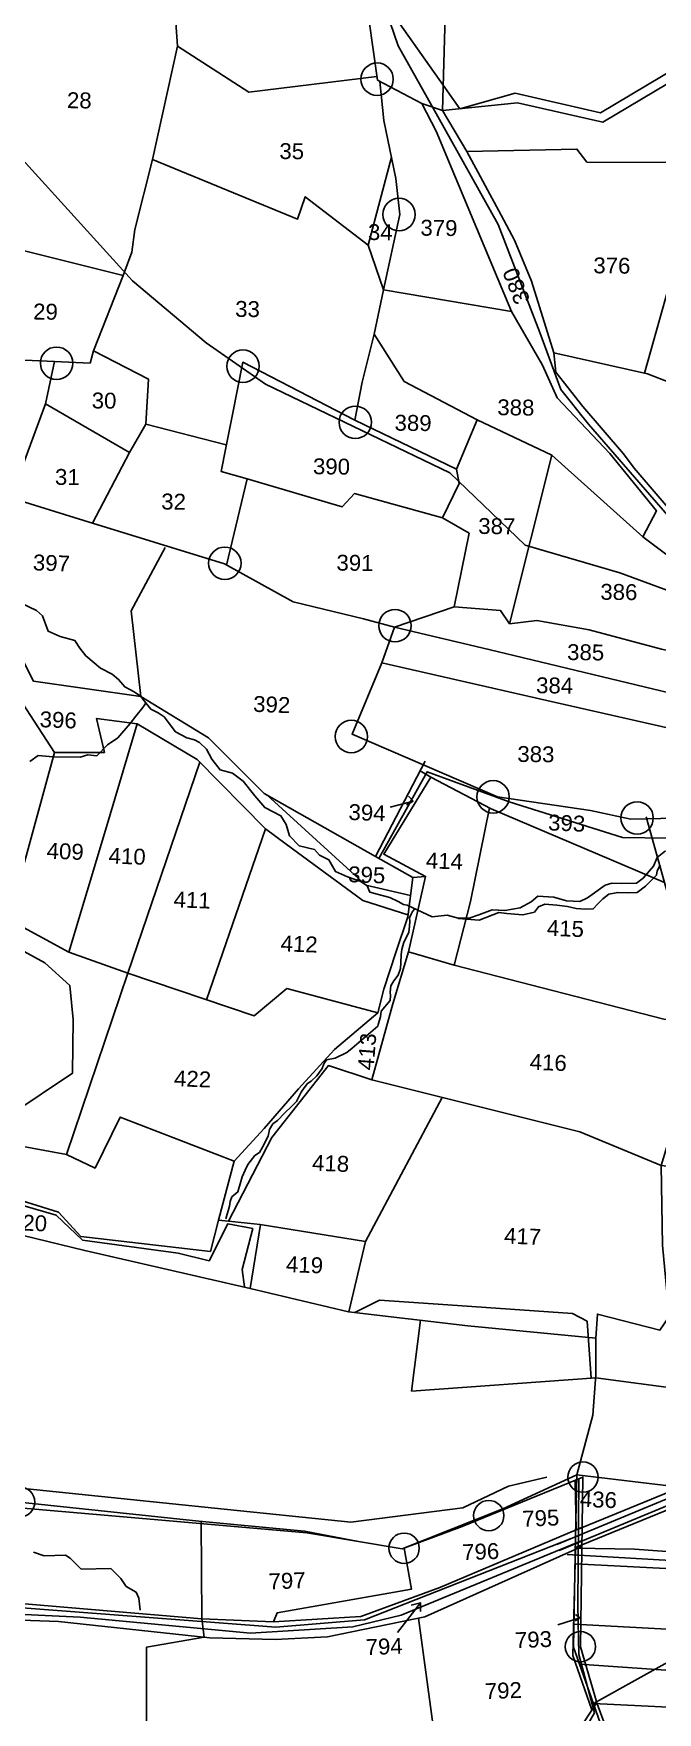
# Model space of a CAD drawing. Header units: inches. Extents: x 207447 to 213485, y 1587092 to 1593817.
# Drawn here: x 209802 to 210391, y 1589916 to 1591500 of the extents above; entities that cross this region are included whole.
import ezdxf

# ---------------------------------------------------------------- set-up
doc = ezdxf.new("R2010")
doc.units = ezdxf.units.IN
doc.header["$LTSCALE"] = 15
doc.header["$MEASUREMENT"] = 0
for name, color, linetype in [('BOUNDRY STONES', 240, 'Continuous'), ('PLOTS', 7, 'Continuous'), ('PLOTS NO', 7, 'Continuous'), ('ROADS', 1, 'Continuous'), ('STREAMS', 4, 'Continuous')]:
    doc.layers.add(name, color=color, linetype=linetype)
doc.styles.get("Standard").update_dxf_attribs({"font": 'arial.ttf'})

msp = doc.modelspace()

# ---------------------------------------------------------------- linework, layer by layer
at = {"layer": 'BOUNDRY STONES', "color": 1}
for centre in [(210126.2, 1591456.5), (210146.9, 1591328.8), (209823.7, 1591188.5), (209999.6, 1591185.7), (210105.6, 1591132.8), (209982.5, 1590999.8), (210143.1, 1590940.9), (210101.9, 1590836.3), (210235.7, 1590779.4), (210371.6, 1590759.5)]:
    msp.add_circle(centre, 15.3, dxfattribs=at)
at = {"layer": 'BOUNDRY STONES'}
for centre in [(210320.5, 1590137.6), (209788.8, 1590114.1), (210231.6, 1590101.3), (210151.7, 1590070.5), (210318.1, 1589977.6)]:
    msp.add_circle(centre, 14.3, dxfattribs=at)
at = {"layer": 'PLOTS'}
for points in [[(210198.6, 1591843.1), (210191.6, 1591634.9), (210191.1, 1591539), (210188, 1591427)], [(209937.9, 1591487.8), (209934.1, 1591541.7), (209879, 1591587.4), (209893.7, 1591647), (209917.3, 1591742.8), (209940.6, 1591735.2), (209967.5, 1591716.8), (209987.4, 1591714.7), (210021.1, 1591688.8), (210035.6, 1591661.8), (210065.9, 1591641.4), (210106.8, 1591594.7)], [(210423.5, 1591162.3), (210381.3, 1591178.5), (210293, 1591198.4), (210271.9, 1591266), (210255.9, 1591304.5), (210243.3, 1591328.2), (210211, 1591388.4), (210188, 1591427), (210168.5, 1591433.6), (210126.6, 1591455.6), (210110.1, 1591571.5)], [(210470.8, 1591508.8), (210437.6, 1591475.8), (210412.3, 1591459.4), (210339.3, 1591416), (210258.7, 1591434.1), (210188, 1591427)], [(209914.2, 1591380.7), (209937.9, 1591487.8), (210005.2, 1591444.1), (210126.1, 1591459.1)], [(210128.9, 1591454.4), (210132.7, 1591417.6), (210143.8, 1591362.7), (210147.8, 1591328.9), (210132.3, 1591257.9), (210123.5, 1591215.9), (210112.2, 1591170.5), (210105.1, 1591134.7), (210201.1, 1591088.6), (210220.5, 1591135.1), (210291.1, 1591101.9), (210377, 1591024.8)], [(210211, 1591388.4), (210314.8, 1591390.6), (210324.2, 1591378.3), (210435.3, 1591377.8), (210514.4, 1591360.2), (210531.8, 1591432.4), (210561.5, 1591435.5), (210567.3, 1591458.9)], [(210517.4, 1590917.2), (210505.8, 1590929.2), (210497.1, 1590938.2), (210436.6, 1590980), (210377, 1591024.8), (210389.8, 1591049.4), (210345.9, 1591103.4), (210296.3, 1591155.8), (210282.4, 1591186.6), (210253.1, 1591237.4), (210220.1, 1591316.2), (210181.8, 1591407.6), (210168.5, 1591433.6)], [(210117.8, 1591300), (210058.4, 1591345.5), (210051.2, 1591324.5), (209914.2, 1591380.7), (209897.5, 1591314.7), (209894.6, 1591293.4), (209886.4, 1591271.4)], [(210253.1, 1591237.4), (210132.3, 1591257.9), (210117.8, 1591300), (210139.7, 1591382.9)], [(210378.5, 1591179.1), (210418.1, 1591319.9), (210435.3, 1591377.8)], [(209858.5, 1591200.2), (209886.4, 1591271.4), (209759.2, 1591303), (209729.7, 1591194.1)], [(210220.5, 1591135.1), (210151.8, 1591171.3), (210123.5, 1591215.9)], [(209821.7, 1591190.2), (209855.3, 1591188.7), (209858.5, 1591200.2), (209910.4, 1591173.5), (209907.9, 1591131)], [(210293, 1591198.4), (210294.9, 1591180), (210320.4, 1591147.6), (210358.6, 1591103.1), (210368.9, 1591089.4), (210406.6, 1591045.5), (210447.2, 1590999.1), (210483.2, 1590969.3), (210527.8, 1590935.8), (210549.3, 1590923.8), (210608, 1590889.4), (210659.5, 1590879.8), (210723.5, 1590866.7), (210719.6, 1590936.5), (210740.1, 1590965.8), (210749.1, 1591022), (210754.7, 1591056.2), (210799.9, 1591128), (210824.5, 1591140.1)], [(210408.2, 1590759.3), (210365.6, 1590758.5), (210327.6, 1590766.4), (210239.8, 1590779.3), (210102.6, 1590838.5), (210130.8, 1590905.7), (210142.6, 1590939.6), (210113.4, 1590947.4), (210047, 1590963.4), (209982.1, 1590999.1), (209849.4, 1591040.1), (209780.5, 1591061.4), (209813.2, 1591150.3), (209821.7, 1591190.2), (209729.7, 1591194.1)], [(210003.5, 1591079.3), (209978.9, 1591086.4), (209983.3, 1591108.8), (209989.6, 1591140.1), (209999.4, 1591189.5), (210105.1, 1591134.7)], [(209813.2, 1591150.3), (209892.6, 1591104.4)], [(209983.9, 1591111.4), (209907.9, 1591131), (209892.6, 1591104.4), (209857.5, 1591037.6)], [(209697.3, 1591114.3), (209727.8, 1591081.8), (209773.9, 1591002.9), (209790.3, 1590974.9), (209780.3, 1590931.6), (209801.8, 1590888.6), (209903.1, 1590874.1), (209894.2, 1590955), (209926.3, 1591014.7)], [(210155.3, 1590668.1), (210112.8, 1590681.6), (210040.3, 1590734.9), (210020.8, 1590749.3), (209956.4, 1590814.5), (209899.9, 1590848.4), (209861.3, 1590853.3), (209868.9, 1590821.4), (209821.7, 1590821.3), (209772.4, 1590897.4), (209769.2, 1590970.5), (209741.5, 1591025.1), (209714.3, 1591072.4), (209689.3, 1591091.1)], [(210199, 1590958.6), (210213.1, 1591028.1), (210187.8, 1591042.6), (210203.5, 1591075.1), (210201.1, 1591088.6)], [(210291.1, 1591101.9), (210251.2, 1590942.6)], [(210187.8, 1591042.6), (210104.9, 1591065.6), (210093.1, 1591052.9), (210003.5, 1591079.3), (209984.2, 1590997.9)], [(210435.9, 1590869.4), (210231.8, 1590918.5), (210142.6, 1590939.6), (210199, 1590958.6), (210242.7, 1590955.2), (210251.2, 1590942.6), (210276.9, 1590945.8), (210326.2, 1590936.9), (210394.7, 1590918.8), (210449, 1590907.1)], [(210130.8, 1590905.7), (210286.5, 1590870.3), (210425.2, 1590838.7)], [(209903.1, 1590874.1), (209967.2, 1590835.1), (210019.7, 1590782.6), (210124.7, 1590723.1), (210171.6, 1590813)], [(209899.9, 1590848.4), (209869.8, 1590748.1), (209835.4, 1590632.9), (209778.7, 1590663.7)], [(209727.4, 1590724.7), (209720.9, 1590681.5), (209778.7, 1590663.7), (209821.7, 1590821.3)], [(209958.8, 1590812.1), (209891, 1590613), (209833.2, 1590441.9), (209759.3, 1590455.6), (209758.4, 1590480.4), (209645.4, 1590551.4)], [(210124.7, 1590723.1), (210159.8, 1590703.2), (210172, 1590704.4), (210132.5, 1590725.2), (210176.9, 1590797.9), (210166.9, 1590804)], [(210176.9, 1590797.9), (210233.9, 1590768), (210397.6, 1590698.5), (210380.2, 1590760.4)], [(210022.3, 1590781.1), (210115.6, 1590696.1), (210157.7, 1590686.2)], [(210160.2, 1590775.4), (210138.4, 1590769.7)], [(210153.9, 1590771.8), (210160.2, 1590775.4), (210155.8, 1590780)], [(210397.6, 1590698.5), (210427.7, 1590592.7), (210432.7, 1590567.7), (210396.8, 1590569.8), (210199, 1590620.5), (210214.5, 1590680.8), (210232.2, 1590768.9)], [(209965.1, 1590588), (210020.8, 1590749.3)], [(210121.1, 1590512.5), (210190.4, 1590495.1), (210317.5, 1590463.2), (210394.3, 1590431.6), (210491.7, 1590421.3), (210938.6, 1590375.1), (210936.8, 1590496.9), (210936.2, 1590528.3), (210932.1, 1590536.6), (210908.2, 1590544.4), (210888.8, 1590552), (210851, 1590599.6), (210821.8, 1590650.7), (210754, 1590696.9), (210719.3, 1590736.7)], [(210159.8, 1590703.2), (210155.1, 1590666.2), (210144, 1590632.7), (210132.5, 1590597.9), (210126.9, 1590575.5), (210086.1, 1590540.9), (210051.9, 1590504), (210019.7, 1590466.4), (209991.2, 1590435.7), (209976.6, 1590380.1), (209968.9, 1590350.6), (209846.7, 1590364.5), (209825.6, 1590387.5), (209651.8, 1590441.8)], [(210199, 1590620.5), (210155.8, 1590633.3), (210172, 1590704.4)], [(209835.4, 1590632.9), (209891, 1590613), (210010.3, 1590572.8), (210040.9, 1590598.7), (210126.9, 1590575.5)], [(209976.6, 1590380.1), (209986.1, 1590379.1), (210027, 1590458), (210080.2, 1590525.8), (210121.1, 1590512.5), (210141.2, 1590584), (210155.8, 1590633.3)], [(209626.3, 1590405.8), (209850.3, 1590351.3), (210006.5, 1590315.7), (210099.1, 1590293.6), (210211.9, 1590280.4), (210332.5, 1590268.7), (210334.1, 1590291.4), (210393.1, 1590276.3), (210401.8, 1590289), (210395.7, 1590356.3), (210394.3, 1590431.6), (210410.2, 1590484.5), (210432.7, 1590567.7)], [(210115.3, 1590359.9), (210187.6, 1590495.8)], [(209833.2, 1590441.9), (209860.1, 1590429.2), (209883.6, 1590477.1), (209991.2, 1590435.7)], [(209986.1, 1590379.1), (210015.9, 1590375.9), (210115.3, 1590359.9), (210099.5, 1590293.5)], [(210006.5, 1590315.7), (210016.2, 1590375.9)], [(210937.5, 1590348.7), (210803, 1590293.9), (210647.1, 1590225.8), (210571.3, 1590195.2), (210416.5, 1590129.8), (210313.7, 1590087.5)], [(210313.4, 1590071.3), (210432.8, 1590120), (210521.2, 1590156.1), (210645.4, 1590207.4), (210760, 1590255.1), (210861.4, 1590297.3), (210956.5, 1590334.2)], [(210167.1, 1590285.6), (210158.7, 1590218.8), (210332.5, 1590231.3), (210453.3, 1590215.2), (210597.9, 1590206)], [(210332.5, 1590268.7), (210332.7, 1590234), (210329.9, 1590196.1), (210314.7, 1590139.9), (210412, 1590128)], [(210351.5, 1589863.5), (210330.4, 1589923.7), (210311.6, 1589977.2), (210313.6, 1590081.7), (210314.7, 1590139.9), (210245, 1590107.8), (210149.9, 1590069.9), (210059.9, 1590084.9), (209894.1, 1590099.4), (209762.9, 1590110.8)], [(209788.8, 1590114.1), (209958, 1590096), (210057.8, 1590086.7), (210108.8, 1590077), (210150, 1590069.9), (210206.5, 1590091.1), (210320.5, 1590137.6), (210318.1, 1589977.6), (210334, 1589923.6), (210357.7, 1589859.3)], [(209960.9, 1590004), (209834.2, 1590014.5), (209737.6, 1590022.6), (209601, 1590026.6), (209441.1, 1590031.4), (209457, 1590129.5)], [(210313, 1590134.5), (210314.1, 1590087.9), (210319.8, 1590090.3)], [(208550.5, 1590100.7), (208673.3, 1590111.3), (208727.9, 1590112.5), (208901.9, 1590062.1), (209008, 1590032.7), (209055.2, 1590021.9), (209065.7, 1590020.1), (209091.2, 1590028.6), (209111.2, 1590024.7), (209231.6, 1590016.2), (209353.5, 1590011.8), (209622.4, 1590008.5), (209825.5, 1590001.4), (209968.2, 1589986.1), (210030, 1589984.3), (210079.3, 1589986.9), (210171.4, 1590005.9), (210319.5, 1590072.2)], [(210028.4, 1590001.1), (209960.9, 1590004), (209960.2, 1590095.8)], [(210807.1, 1590095.6), (210798.3, 1590049.7), (210774.6, 1590040.1), (210581.9, 1590054.2), (210369, 1590069.7), (210313.4, 1590070.7)], [(210314.1, 1590087.9), (210185.3, 1590033.6), (210110.9, 1590006.2), (210028.4, 1590001.1), (210031.9, 1590009.7), (210158.8, 1590031.9), (210151.7, 1590070.5)], [(210329, 1589918), (210311, 1589969.3), (210313.3, 1590069.4)], [(210313.1, 1590055.9), (210533.5, 1590044.4), (210670.3, 1590037.2), (210773, 1590029.8), (210773.8, 1590040.2)], [(210773, 1590029.8), (210758.5, 1589970.2), (210622.3, 1589976.9), (210417.2, 1589993.1), (210312.1, 1589998.8)], [(209825.6, 1589689.4), (209919.7, 1589688.7), (209938.8, 1589751.5), (209900.9, 1589771.4), (209909, 1589832), (209908.5, 1589977.1), (209962.9, 1589986.7), (209960.9, 1590004)], [(210165.4, 1590004.6), (210186.2, 1589849.4), (210189.4, 1589822.4)], [(210317.3, 1589961), (210634.2, 1589939.2), (210757.6, 1589930.7), (210758.5, 1589970.2)], [(209991, 1589707.7), (210095.3, 1589778.5), (210126.9, 1589793.2), (210189.4, 1589822.4), (210296.7, 1589869.1), (210328.1, 1589916.7), (210333.5, 1589924.9)], [(210596.1, 1589911.3), (210446.3, 1589918.5), (210330.3, 1589924)]]:
    msp.add_lwpolyline(points, dxfattribs=at)
at = {"layer": 'PLOTS NO'}
for points in [[(210167.1, 1590019.1), (210145.5, 1589991.1)], [(210158.4, 1590016.7), (210167.1, 1590019.1), (210167.2, 1590010.8)], [(210317.6, 1590004.8), (210296.8, 1589998.3)], [(210313.2, 1590002.1), (210317.6, 1590004.8), (210313.4, 1590007.9)]]:
    msp.add_lwpolyline(points, dxfattribs=at)
at = {"layer": 'ROADS', "color": 1}
for points in [[(210520.5, 1590934.9), (210465.4, 1590950.3), (210355.2, 1590990.7), (210266, 1591016.9), (210194.7, 1591085), (210021, 1591168.6), (209965, 1591207.9), (209895.2, 1591266.1), (209766.8, 1591407.8), (209666.2, 1591483.9), (209528.4, 1591584.5), (209446, 1591671.4), (209365.6, 1591756.2), (209319.8, 1591824.7), (209240.4, 1591906.8), (209172.2, 1591941), (209148.5, 1591949.2)], [(209976.8, 1591832.8), (210002.2, 1591837.4), (210053, 1591823.5), (210225.8, 1591839.9), (210330.1, 1591849.8), (210388.8, 1591837.5), (210549.6, 1591819.5), (210632, 1591783.3), (210654.1, 1591708), (210658.7, 1591681.6), (210651.7, 1591658.7), (210625.1, 1591633.6), (210516.5, 1591563.8), (210439, 1591485.4), (210337.2, 1591424.7), (210256.6, 1591443.2), (210204.3, 1591428.6), (210192.3, 1591445.4), (210144, 1591514.2), (210122.3, 1591579.9), (210085.1, 1591662.1), (210010.3, 1591725.7), (209976.8, 1591832.8)], [(210723.6, 1590733.1), (210671, 1590852.1), (210617.9, 1590876.2), (210532.5, 1590926.3), (210495.5, 1590952.8), (210427.8, 1591013.7), (210383.6, 1591064.5), (210325.6, 1591131.1), (210299.6, 1591163.7), (210279.8, 1591217.6), (210240.6, 1591319.4), (210183.4, 1591421.4), (210146, 1591487.9), (210116, 1591576.4)]]:
    msp.add_lwpolyline(points, dxfattribs=at)
at = {"layer": 'ROADS'}
for points in [[(209659.2, 1590430.7), (209686.9, 1590442.4), (209778.6, 1590478.5), (209838.7, 1590518.7), (209839.4, 1590569.4), (209836.1, 1590601.3), (209812.6, 1590622.7), (209727.5, 1590669.3), (209705.7, 1590702.1), (209638.7, 1590757), (209572.8, 1590789), (209541.6, 1590786.7), (209482.4, 1590843.7), (209438.2, 1590917.7), (209403.3, 1590976.1), (209322.6, 1591153.1), (209296.8, 1591200.9), (209257.9, 1591263.9), (209252.8, 1591289.2)], [(210127.8, 1590721.3), (210173.5, 1590803.1), (210250.9, 1590774.6), (210357.8, 1590741.2), (210400.2, 1590740.4)], [(209066.3, 1590733), (209121.9, 1590699.1), (209157.4, 1590670.4), (209171.5, 1590646.3), (209172.6, 1590625.9), (209191.1, 1590575.6), (209292.6, 1590528.9), (209341.4, 1590509.5), (209429.9, 1590457.9), (209519.8, 1590416.5), (209619, 1590390.3), (209659.2, 1590430.7), (209726.5, 1590412.7), (209823.4, 1590384.7), (209848.2, 1590361), (209938.3, 1590348.9), (209967.6, 1590341.5), (209985.3, 1590376.4), (210008.9, 1590372.1), (209998.9, 1590333.5), (210000.9, 1590317)], [(210286.4, 1590137.6), (210250.1, 1590129.2), (210207, 1590108.6), (210101.4, 1590095.1), (209972.6, 1590108.4), (209716.2, 1590134.8), (209472.7, 1590142.3), (209409.7, 1590165.2), (209326.9, 1590242.9), (209145.7, 1590299.6), (209015.4, 1590265.4), (208965.7, 1590276.8), (208878.5, 1590260.1), (208709, 1590281.2), (208573.9, 1590329.9), (208482.1, 1590389.7), (208335.5, 1590474.4), (208220, 1590501.5), (208034.3, 1590628.8), (207913.8, 1590701.4)], [(210295.7, 1590074), (210467.2, 1590145.2), (210629.6, 1590212.6), (210768.9, 1590270.5), (210952.7, 1590346.3)], [(210298.1, 1590068.3), (210469.6, 1590139.5), (210632, 1590206.9), (210771.3, 1590264.7), (210955, 1590340.6)], [(210105.2, 1590292.9), (210128.4, 1590304.5), (210193, 1590300.1), (210310.7, 1590291.9), (210324.4, 1590284.6), (210328.3, 1590231)], [(210319.6, 1590077.7), (210148.9, 1590007.3), (210103.4, 1589996.4), (210006.7, 1589990.3), (209846, 1590005.3), (209674.6, 1590013.7), (209428.9, 1590018), (209212.4, 1590026.2), (209062.8, 1590032), (208995.4, 1590043.6), (208815.9, 1590094.8), (208723.5, 1590118.6), (208674.1, 1590121), (208577.9, 1590110.5), (208375.6, 1590084.6), (208215.3, 1590069.1), (208153.3, 1590066.6), (208100.8, 1590072.2), (208000.8, 1590098.9), (207953.5, 1590116.3), (207828, 1590181.4), (207745.3, 1590223.6)], [(207752.2, 1590228.7), (207899.6, 1590149.2), (207979.4, 1590112.1), (208082.4, 1590081.6), (208144.6, 1590070.7), (208269.2, 1590077.7), (208422.6, 1590095.9), (208571.2, 1590116.2), (208666.4, 1590126.3), (208725.2, 1590123.5), (208752.9, 1590118.6), (208838.6, 1590094.3), (208942.7, 1590066.6), (208996.8, 1590048.4), (209040.2, 1590039.4), (209186.8, 1590032.9), (209367.7, 1590027.1), (209572.6, 1590020.5), (209745.7, 1590017.7), (209977.3, 1590000.1), (210030.5, 1589996), (210114.4, 1590002.8), (210319.7, 1590083.8)], [(210316.7, 1590136), (210315.8, 1590016.8), (210316.5, 1589970.1), (210331.4, 1589915.1), (210306.9, 1589872.8), (210288.2, 1589860.2), (210196.4, 1589821.6), (210117.9, 1589784.1), (210048.8, 1589742.9), (209994.2, 1589702.7), (209963.1, 1589687.6), (209920.3, 1589682), (209787.9, 1589678.6), (209734.1, 1589681.9), (209628.7, 1589698.2), (209603.9, 1589645)], [(210893.9, 1590080.1), (210791.2, 1590039.4), (210767.5, 1590034.8), (210680.7, 1590042.8), (210305.6, 1590064.6)], [(210330.3, 1589924), (210467.4, 1590000.1), (210622.8, 1590057.4)]]:
    msp.add_lwpolyline(points, dxfattribs=at)
at = {"layer": 'STREAMS'}
for points in [[(209790.4, 1590962.2), (209804.8, 1590955.1), (209810.5, 1590950.3), (209815.8, 1590935.6), (209827.1, 1590930.8), (209841, 1590926.9), (209845.8, 1590919.8), (209851.3, 1590912.3), (209865, 1590900.7), (209876.1, 1590895), (209882.2, 1590890.2), (209888, 1590883.1), (209897, 1590878.5), (209902.9, 1590874.5), (209907.7, 1590868.5), (209912.7, 1590862.2), (209919.7, 1590858.8), (209925.2, 1590855), (209935.9, 1590840.9), (209946.5, 1590835), (209954, 1590833.1), (209958.5, 1590830.6), (209965.2, 1590824.5), (209970.3, 1590815.1), (209978, 1590804.9), (209989.7, 1590801.7), (209999.7, 1590794.3), (210010.9, 1590780.5), (210020.1, 1590769.3), (210035.5, 1590761.5), (210040.4, 1590753.2), (210043.4, 1590742.5), (210052.7, 1590733.1), (210067.2, 1590729.6), (210071.8, 1590724.4), (210080.7, 1590720.1), (210087, 1590708.9), (210098.3, 1590703.8), (210111, 1590699.6), (210116.7, 1590695.4), (210119.4, 1590689.4), (210126.2, 1590687.7), (210138.2, 1590684.5), (210146.1, 1590680.6), (210151, 1590677.7), (210154.5, 1590677.1), (210178.1, 1590666.1), (210192.4, 1590667.8), (210202.6, 1590665.1), (210213.1, 1590664.9), (210222.2, 1590668.1), (210234.8, 1590672.8), (210246.7, 1590672.2), (210261.3, 1590674.7), (210271.7, 1590680.2), (210278, 1590685.8), (210293.1, 1590684.8), (210305.1, 1590681.4), (210317.6, 1590680.8), (210324.8, 1590684), (210341.3, 1590696.2), (210347.6, 1590698), (210356.8, 1590697.7), (210370.9, 1590698.1), (210377.4, 1590702.7), (210387, 1590714.1), (210390.5, 1590722.1), (210398.5, 1590728.4)], [(209798.4, 1590812.8), (209806.3, 1590818.3), (209820.2, 1590817), (209845.9, 1590816.7), (209853.2, 1590819), (209861.6, 1590818), (209871.6, 1590828.5), (209881.6, 1590835.1), (209893, 1590848.6), (209898.6, 1590855.5), (209905, 1590863.8), (209908.2, 1590868.3)], [(210393.5, 1590714.9), (210390.4, 1590709.6), (210390, 1590705.6), (210379.6, 1590695.1), (210371.6, 1590689.1), (210362.5, 1590689), (210353.4, 1590689.2), (210344.9, 1590687.6), (210339.3, 1590683.2), (210334.7, 1590678.7), (210330.2, 1590673.6), (210322.8, 1590673.3), (210314, 1590674.1), (210305.9, 1590676.1), (210295.8, 1590677.3), (210284.4, 1590678), (210278.4, 1590675.7), (210274.6, 1590670.6), (210263.8, 1590668), (210248.8, 1590669.2), (210241.1, 1590670.4), (210222.6, 1590662.9), (210202.6, 1590664.5)], [(210161.7, 1590673.8), (210159.6, 1590671.2), (210158.2, 1590668.6), (210156.7, 1590665.4), (210157.1, 1590662.2), (210156.8, 1590657.5), (210156, 1590651.8), (210154.6, 1590648.3), (210151.3, 1590642.4), (210149.5, 1590635.4), (210149, 1590630.8), (210148.6, 1590622.8), (210148.2, 1590617.4), (210146.2, 1590611.3), (210142, 1590605.9), (210139.2, 1590601), (210138.4, 1590595.1), (210138.8, 1590591.9), (210138.5, 1590587.4), (210130.1, 1590577.2), (210129.4, 1590571.8), (210127.1, 1590564.5), (210126.8, 1590562.9), (210102.6, 1590542.3), (210097.7, 1590538.2), (210086.7, 1590532.8), (210078.6, 1590531.2), (210075.8, 1590527.4), (210074.2, 1590523.2), (210069.4, 1590516.2), (210063.9, 1590511.2), (210060.4, 1590509.1), (210057.5, 1590505), (210054.6, 1590500.7), (210052.2, 1590496.4), (210050, 1590491.9), (210045.4, 1590487.1), (210039, 1590481.4), (210032.1, 1590474.1), (210027.8, 1590470.8), (210024.6, 1590465.7), (210023.3, 1590459.2), (210018.2, 1590449), (210015.1, 1590443.9), (210010.8, 1590440.9), (210004.3, 1590432.4), (210001.8, 1590427.1), (209998.8, 1590420.8), (209997.7, 1590416.6), (209994.8, 1590406.7), (209989.2, 1590401.9), (209987.4, 1590397.7), (209986.8, 1590393.1), (209983.5, 1590381.4)], [(209801.9, 1590066.7), (209812, 1590063.2), (209832, 1590063.8), (209836.4, 1590061), (209847, 1590050.9), (209874.8, 1590051.4), (209884.4, 1590042), (209889.4, 1590034.4), (209898.7, 1590028.9), (209901.2, 1590023.3), (209902.7, 1590012)]]:
    msp.add_lwpolyline(points, dxfattribs=at)

# ---------------------------------------------------------------- texts
at = {"layer": 'PLOTS'}
for s, rotation, p in [('28', 359.2784, (209833.4, 1591429.2)), ('35', 359.2784, (210033.9, 1591381.2)), ('379', 359.2784, (210167, 1591308.9)), ('34', 359.2784, (210117.5, 1591304.8)), ('380', 111.4635, (210270.9, 1591247.8)), ('376', 359.2784, (210330.2, 1591273.4)), ('29', 359.2784, (209801.5, 1591229.8)), ('33', 359.2784, (209992.2, 1591232.3)), ('30', 359.2784, (209856.8, 1591145.9)), ('388', 359.2784, (210239.6, 1591139.5)), ('389', 359.2784, (210142.6, 1591124.9)), ('31', 359.2784, (209822.1, 1591073.8)), ('390', 359.2784, (210065.6, 1591083.8)), ('32', 359.2784, (209922.4, 1591050.6)), ('387', 359.2784, (210221.6, 1591027.5)), ('397', 357.7568, (209801.1, 1590993.2)), ('391', 359.2784, (210087.8, 1590992.9)), ('386', 359.2784, (210336.8, 1590965.4)), ('385', 359.2784, (210305.5, 1590908.5)), ('384', 359.2784, (210276.2, 1590877.2)), ('392', 357.7568, (210009, 1590859.7)), ('396', 357.7568, (209807.5, 1590845.2)), ('383', 359.2784, (210258.5, 1590812.4)), ('394', 357.7568, (210099, 1590757.7)), ('393', 357.7568, (210287.4, 1590747.8)), ('409', 357.7568, (209814.1, 1590721.2)), ('410', 357.7568, (209872.6, 1590716.6)), ('414', 357.7568, (210172, 1590712.1)), ('395', 357.7568, (210098.7, 1590699)), ('411', 357.7568, (209933.9, 1590675.3)), ('415', 357.7568, (210286.2, 1590648.4)), ('412', 357.7568, (210034.9, 1590633.8)), ('413', 85.4638, (210122.8, 1590521)), ('416', 357.7568, (210270, 1590522)), ('422', 357.7568, (209934.3, 1590506.5)), ('418', 357.7568, (210064.6, 1590426.8)), ('420', 357.7568, (209779.5, 1590370.7)), ('417', 357.7568, (210245.8, 1590358)), ('419', 357.7568, (210040, 1590331.1)), ('436', 357.7568, (210317.3, 1590109.6)), ('795', 2.3098, (210263.5, 1590090.7)), ('796', 2.3098, (210206.8, 1590059.1)), ('797', 2.3098, (210024.1, 1590031.6)), ('794', 2.3098, (210115.7, 1589969.6)), ('793', 2.3098, (210256.6, 1589976.1)), ('792', 2.3098, (210228.2, 1589928))]:
    msp.add_text(s, height=15, rotation=rotation, dxfattribs=at).set_placement(p)

doc.saveas('drawing.dxf')
